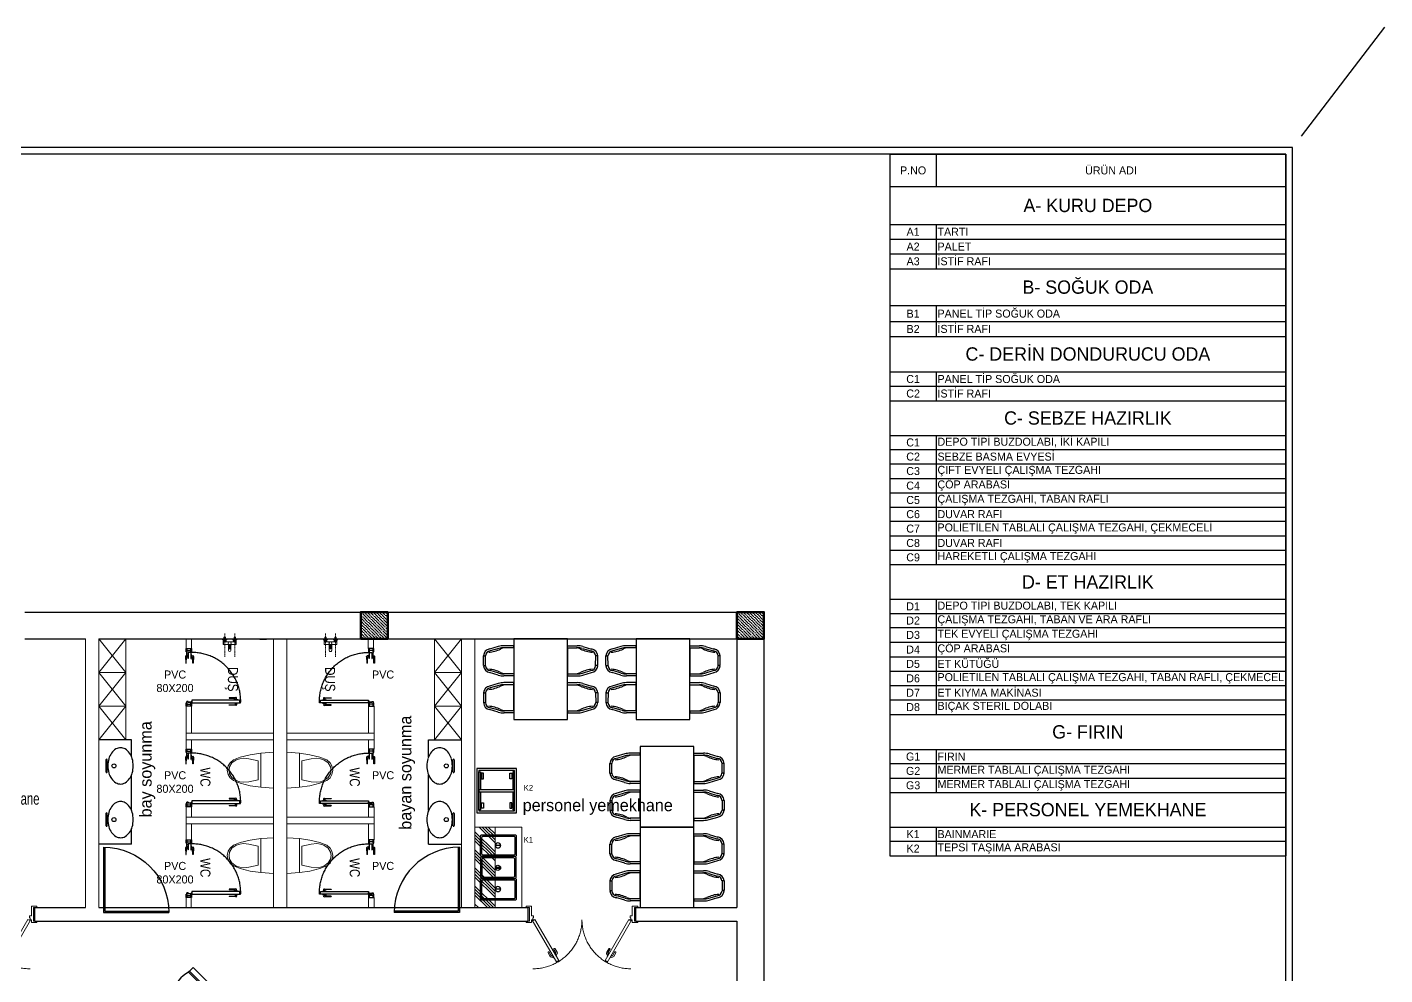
# Model space of a CAD drawing. Header units: millimetres. Extents: x -205382 to -191935, y -245869 to -242620.
# Drawn here: x -202989 to -200967, y -244031 to -242620 of the extents above; entities that cross this region are included whole.
import ezdxf
from ezdxf.enums import TextEntityAlignment as Align

# ---------------------------------------------------------------- set-up
doc = ezdxf.new("R2010")
doc.units = ezdxf.units.MM
doc.header["$LTSCALE"] = 40
for name, pattern in [('ACAD_ISO03W100', [30, 12, -18]), ('DASHDOT2', [0.5, 0.25, -0.125, 0, -0.125]), ('DASHED2', [9.525, 6.35, -3.175])]:
    doc.linetypes.add(name, pattern=pattern)
for name, color, linetype in [('001 Duvar', 7, 'Continuous'), ('SKTÜRK-002 Çizgi', 7, 'Continuous'), ('SKTÜRK-003 Kapı', 3, 'Continuous')]:
    doc.layers.add(name, color=color, linetype=linetype)
for name, color, linetype, lineweight in [('DIVAR 30', 7, 'Continuous', 30), ('DVERI', 36, 'Continuous', 9), ('KALONA', 7, 'Continuous', 50), ('KAPI', 32, 'Continuous', 0), ('m_tefrissabit', 101, 'Continuous', 20), ('PANO', 7, 'Continuous', 50), ('SANTEXNIKA', 135, 'Continuous', 5), ('Tezgah', 7, 'Continuous', 9), ('Yazı', 132, 'Continuous', 15)]:
    doc.layers.add(name, color=color, linetype=linetype, lineweight=lineweight)
doc.styles.add('SKTÜRK', font='GOTHIC.TTF', dxfattribs={"height": 11})
doc.styles.add('TAKSİM', font='GOTHIC.TTF', dxfattribs={"height": 20})
doc.styles.add('yazı', font='swissck.ttf')

# ---------------------------------------------------------------- blocks, each defined once
blk = doc.blocks.new('A$C022B2E79')
at = {"layer": 'SKTÜRK-003 Kapı', "linetype": 'ByBlock'}
for points in [[(1.8, 69.8, -0.39805), (1.9, 69.8), (5.2, 66.8), (3, 64.6), (0, 67.8, -0.39805), (0, 68)], [(2.9, 69.6, 0.617768), (3.4, 69.9), (3.5, 71), (0.3, 71), (0.4, 69.9, 0.617768), (0.9, 69.6, -0.364026)], [(0.6, 66.6), (0.4, 69.9, 0.617768), (0.9, 69.6, -0.364026), (2.9, 69.6, 0.617768), (3.4, 69.9), (3.3, 66.6, -0.39805), (3.2, 66.5), (0.7, 66.5, -0.39805)], [(68.5, 5.7, 0.491935), (69.9, 7.1), (7.7, 69.3, 0.499706), (6.3, 67.9)]]:
    blk.add_lwpolyline(points, format="xyb", close=True, dxfattribs=at)
blk.add_lwpolyline([(62.9, 0), (68.5, 5.7), (6.3, 67.9), (0.6, 62.2), (62.9, 0)], dxfattribs=at)
blk.add_circle((1.9, 67.9), 1, dxfattribs=at)
blk.add_circle((1.9, 67.9), 1, dxfattribs=at)
blk.add_arc((43.5, 53.5), 53.4, 299.6259, 19.0898, dxfattribs=at)
blk = doc.blocks.new('vitra_batarya_plan')
at = {"lineweight": 20}
for p, q in [((0.7, -1.2), (1, 0.8)), ((0.9, -1.2), (1.2, 0.8)), ((1.1, -1.2), (1.4, 0.8)), ((1.3, -1.2), (1.6, 0.8)), ((1.5, -1.2), (1.8, 0.8)), ((1.7, -1.2), (2, 0.8)), ((1.9, -1.2), (2.2, 0.8)), ((2.1, -1.2), (2.4, 0.8)), ((2.3, -1.2), (2.6, 0.8)), ((2.5, -1.2), (2.8, 0.8)), ((2.7, -1.2), (3, 0.8)), ((2.9, -1.2), (3.2, 0.8)), ((3.1, -1.2), (3.4, 0.8)), ((3.3, -1.2), (3.5, 0.1)), ((4.1, 3.3), (4.1, -3.7)), ((4.4, 2.1), (4.1, 3.3)), ((4.4, 2.1), (4.4, -2.4)), ((4.4, 2.1), (4.4, -2.4)), ((7.4, 1.6), (7, 1.6)), ((7.4, 1.9), (11.8, 1.9)), ((7.4, 1.9), (7.4, -17.3)), ((7.4, 1.6), (11.8, 1.6)), ((11.8, 1.9), (11.8, -5.1)), ((0.7, -16.2), (1, -14.2)), ((0.9, -16.2), (1.2, -14.2)), ((1.1, -16.2), (1.4, -14.2)), ((1.3, -16.2), (1.6, -14.2)), ((1.5, -16.2), (1.8, -14.2)), ((1.7, -16.2), (2, -14.2)), ((1.9, -16.2), (2.2, -14.2)), ((2.1, -16.2), (2.4, -14.2)), ((2.3, -16.2), (2.6, -14.2)), ((2.5, -16.2), (2.8, -14.2)), ((2.7, -16.2), (3, -14.2)), ((2.9, -16.2), (3.2, -14.2)), ((3.1, -16.2), (3.4, -14.2)), ((3.3, -16.2), (3.5, -14.9)), ((4.1, -3.7), (4.4, -2.4)), ((4.1, -18.7), (4.1, -11.7)), ((4.1, -11.7), (4.4, -12.9)), ((4.4, -17.4), (4.1, -18.7)), ((4.4, -17.4), (4.4, -12.9)), ((4.4, -17.4), (4.4, -12.9)), ((7.4, -17), (7, -17)), ((7.4, -17), (11.8, -17)), ((7.4, -17.3), (11.8, -17.3)), ((11.8, -10.2), (11.8, -17.3)), ((12.6, -5.9), (20.5, -5.9)), ((12.6, -9.4), (20.5, -9.4))]:
    blk.add_line(p, q, dxfattribs=at)
at = {"linetype": 'DASHDOT2', "ltscale": 0.06}
for p, q in [((-4.6, -0.2), (30.1, -0.2)), ((-4.6, -15.2), (30.1, -15.2))]:
    blk.add_line(p, q, dxfattribs=at)
at = {"lineweight": 20}
for points in [[(3.5, 0.8), (0.7, 0.8), (0.7, -1.2), (3.5, -1.2)], [(3.5, -3.7), (3.5, 3.3), (4.1, 3.3), (4.1, -3.7), (3.5, -3.7)], [(4.4, -2.4), (4.4, 2.1), (5.6, 2.1), (5.6, -2.4), (4.4, -2.4)], [(3.5, -16.2), (0.7, -16.2), (0.7, -14.2), (3.5, -14.2)], [(3.5, -18.7), (3.5, -11.7), (4.1, -11.7), (4.1, -18.7), (3.5, -18.7)], [(3.5, -11.7), (3.5, -18.7), (4.1, -18.7), (4.1, -11.7), (3.5, -11.7)], [(4.4, -12.9), (4.4, -17.4), (5.6, -17.4), (5.6, -12.9), (4.4, -12.9)]]:
    blk.add_lwpolyline(points, dxfattribs=at)
for points in [[(5.6, 1.9), (7, 1.9), (7, -2.3), (5.6, -2.3)], [(5.6, -17.3), (7, -17.3), (7, -13.1), (5.6, -13.1)], [(12.4, -8.2), (11.8, -8.2), (11.8, -7.2), (12.4, -7.2)]]:
    blk.add_lwpolyline(points, close=True, dxfattribs=at)
at = {"lineweight": 20, "elevation": 0}
blk.add_lwpolyline([(12.4, -7.1), (17.8, -7.1), (17.8, -8.3), (12.4, -8.3)], close=True, dxfattribs=at)
at = {"lineweight": 20}
blk.add_circle((9.6, -7.7), 2.2, dxfattribs=at)
for centre, radius, start, end in [((7, -2.6), 0.35, 0, 90), ((7, -12.7), 0.35, 269.2853, 359.2853), ((12.6, -5.1), 0.8, 180, 270), ((12.6, -10.2), 0.8, 90, 180), ((20.5, -7.7), 1.75, 270, 90)]:
    blk.add_arc(centre, radius, start, end, dxfattribs=at)
blk = doc.blocks.new("60'LIK 125'LİK KAPILI PANO(80'LİK)")
at = {"lineweight": 25}
for p, q in [((1312.3, 1005.8), (1317.3, 1005.8)), ((1312.3, 1004.8), (1312.3, 1005.8)), ((1317.3, 1004.8), (1312.3, 1004.8)), ((1312.3, 998.8), (1317.3, 998.8)), ((1312.3, 997.8), (1312.3, 998.8)), ((1317.3, 997.8), (1312.3, 997.8)), ((1315.3, 1004.8), (1318.2, 1004.8)), ((1319.3, 998.8), (1315.3, 998.8)), ((1317.3, 1005.8), (1317.3, 1004.8)), ((1317.3, 998.8), (1317.3, 997.8)), ((1318.2, 1004.8), (1318.2, 1000.8)), ((1318.2, 1000.8), (1319.3, 1000.8)), ((1318.4, 1004.8), (1318.4, 1000.8)), ((1319.3, 1000.8), (1319.3, 998.8)), ((1321.4, 1005.3), (1327.4, 1005.3)), ((1321.4, 1004.8), (1321.4, 1005.3)), ((1321.4, 1004.8), (1327.4, 1004.8)), ((1321.4, 1000.8), (1321.4, 1000.3)), ((1321.4, 1000.8), (1327.4, 1000.8)), ((1321.4, 1000.3), (1327.4, 1000.3)), ((1322.9, 1005.4), (1322.9, 1005.3)), ((1322.9, 1000.2), (1322.9, 1000.3)), ((1323.1, 1005.6), (1325.7, 1005.6)), ((1323.1, 1000), (1325.7, 1000)), ((1323.4, 1005.6), (1323.4, 1007.8)), ((1323.4, 1000), (1323.4, 997.8)), ((1324.4, 1008.8), (1334.2, 1008.4)), ((1324.4, 996.8), (1334.2, 997.2)), ((1325.4, 1005.6), (1325.4, 1007.2)), ((1325.4, 1000), (1325.4, 998.4)), ((1334.2, 1007.7), (1325.6, 1007.4)), ((1334.2, 997.9), (1325.6, 998.2)), ((1325.9, 1005.4), (1325.9, 1005.3)), ((1325.9, 1000.2), (1325.9, 1000.3)), ((1327.4, 1004.8), (1327.4, 1005.3)), ((1327.4, 1000.8), (1327.4, 1000.3)), ((1334.4, 1008.2), (1334.4, 1007.9)), ((1334.4, 997.4), (1334.4, 997.7)), ((1390.9, 1005.5), (1393.9, 1005.5)), ((1392.5, 1000.8), (1391.3, 1000.8)), ((1391.3, 1000.8), (1391.3, 998.8)), ((1391.3, 998.8), (1395.3, 998.8)), ((1392.3, 1000.8), (1392.3, 1004.8)), ((1392.4, 1004.4), (1392.4, 1006.9)), ((1395.3, 1004.8), (1392.5, 1004.8)), ((1392.5, 1004.8), (1392.5, 1000.8)), ((1393.3, 1005.8), (1398.3, 1005.8)), ((1393.3, 1004.8), (1393.3, 1005.8)), ((1398.3, 1004.8), (1393.3, 1004.8)), ((1393.3, 998.8), (1398.3, 998.8)), ((1393.3, 997.8), (1393.3, 998.8)), ((1398.3, 997.8), (1393.3, 997.8)), ((1398.3, 1005.8), (1398.3, 1004.8)), ((1398.3, 998.8), (1398.3, 997.8))]:
    blk.add_line(p, q, dxfattribs=at)
blk.add_circle((1392.4, 1005.5), 0.583, dxfattribs=at)
for centre, radius, start, end in [((1323.1, 1005.4), 0.2, 90, 180), ((1323.1, 1000.2), 0.2, 180, 270), ((1324.4, 1007.8), 1, 87.3974, 180), ((1324.4, 997.8), 1, 180, 272.6026), ((1325.6, 1007.2), 0.2, 92.4161, 180), ((1325.6, 998.4), 0.2, 180, 267.5839), ((1325.7, 1005.4), 0.2, 0, 90), ((1325.7, 1000.2), 0.2, 270, 0), ((1334.2, 1008.2), 0.2, 0, 87.3974), ((1334.2, 1007.9), 0.2, 272.6026, 0), ((1334.2, 997.7), 0.2, 0, 87.3974), ((1334.2, 997.4), 0.2, 272.6026, 0)]:
    blk.add_arc(centre, radius, start, end, dxfattribs=at)
at = {"layer": 'KAPI', "lineweight": 25}
for p, q in [((1385.3, 1071.6), (1385.8, 1061.8)), ((1388.5, 1072.6), (1386.3, 1072.6)), ((1388.5, 1072.9), (1388.5, 1070.3)), ((1388.7, 1073.1), (1388.8, 1073.1)), ((1388.8, 1074.6), (1388.8, 1068.6)), ((1389.3, 1074.6), (1388.8, 1074.6)), ((1393.3, 1074.6), (1393.8, 1074.6)), ((1393.8, 1074.6), (1393.8, 1068.6)), ((1393.9, 1073.1), (1393.8, 1073.1)), ((1394.1, 1072.9), (1394.1, 1070.3)), ((1394.1, 1072.6), (1396.3, 1072.6)), ((1397.3, 1071.6), (1396.9, 1061.8)), ((1386, 1061.6), (1386.2, 1061.6)), ((1386.4, 1061.8), (1386.8, 1070.5)), ((1388.5, 1070.6), (1387, 1070.6)), ((1388.7, 1070.1), (1388.8, 1070.1)), ((1389.3, 1068.6), (1388.8, 1068.6)), ((1393.3, 1068.6), (1393.8, 1068.6)), ((1393.9, 1070.1), (1393.8, 1070.1)), ((1394.1, 1070.6), (1395.7, 1070.6)), ((1396.3, 1061.8), (1395.9, 1070.5)), ((1396.7, 1061.6), (1396.5, 1061.6))]:
    blk.add_line(p, q, dxfattribs=at)
at = {"layer": 'KAPI', "linetype": 'DASHED2', "lineweight": 25, "ltscale": 80}
for p, q in [((1389.3, 1077.6), (1389.3, 1006.1)), ((1392.3, 1077.6), (1389.3, 1077.6)), ((1392.3, 1078.9), (1392.3, 1077.6)), ((1393.3, 1078.9), (1392.3, 1078.9)), ((1393.3, 1004.8), (1393.3, 1078.9)), ((1389.3, 1006.1), (1392.3, 1006.1)), ((1392.3, 1006.1), (1392.3, 1004.8)), ((1392.3, 1004.8), (1393.3, 1004.8))]:
    blk.add_line(p, q, dxfattribs=at)
blk.add_arc((1390.9, 1006.4), 72.6, 88.7535, 181.243, dxfattribs=at)
at = {"layer": 'KAPI', "lineweight": 25}
for centre, radius, start, end in [((1386.3, 1071.6), 1, 90, 182.6026), ((1388.7, 1072.9), 0.2, 90, 180), ((1393.9, 1072.9), 0.2, 0, 90), ((1396.3, 1071.6), 1, 357.3974, 90), ((1386, 1061.8), 0.2, 182.6026, 270), ((1386.2, 1061.8), 0.2, 270, 357.3974), ((1387, 1070.4), 0.2, 90, 177.5839), ((1388.7, 1070.3), 0.2, 180, 270), ((1393.9, 1070.3), 0.2, 270, 0), ((1395.7, 1070.4), 0.2, 2.4161, 90), ((1396.5, 1061.8), 0.2, 182.6026, 270), ((1396.7, 1061.8), 0.2, 270, 357.3974)]:
    blk.add_arc(centre, radius, start, end, dxfattribs=at)
at = {"layer": 'PANO', "lineweight": 25, "ltscale": 100}
for p, q in [((1315.3, 998.8), (1315.3, 1004.8)), ((1318.4, 1004.8), (1327.4, 1004.8)), ((1318.4, 1000.8), (1327.4, 1000.8)), ((1391.3, 1000.8), (1392.3, 1000.8)), ((1395.3, 998.8), (1395.3, 1004.8))]:
    blk.add_line(p, q, dxfattribs=at)
for points in [[(1312.3, 1004.8), (1327.4, 1004.8)], [(1325.4, 998.8), (1312.3, 998.8), (1312.3, 1004.8)], [(1392.3, 1004.8), (1398.3, 1004.8), (1398.3, 998.8), (1391.3, 998.8)]]:
    blk.add_lwpolyline(points, dxfattribs=at)
blk = doc.blocks.new('ertye')
at = {"color": 7}
for points in [[(5346.8, 6525.2), (5429.2, 6477.7), (5381.6, 6395.3)], [(5347.8, 6526.9), (5431.8, 6478.4), (5383.3, 6394.3)]]:
    blk.add_lwpolyline(points, dxfattribs=at)
blk.add_arc((5431.8, 6478.4), 97.1, 150, 240, dxfattribs=at)
blk = doc.blocks.new('A$C4383204F')
at = {"layer": 'SKTÜRK-002 Çizgi'}
for points in [[(51, 32.5), (2, 32.5, 0.414214), (0, 30.5), (0, 2, 0.414214), (2, 0), (51, 0, 0.414214), (53, 2), (53, 30.5, 0.414214)], [(49, 30.5), (4, 30.5, 0.414214), (2, 28.5), (2, 4, 0.414214), (4, 2), (49, 2, 0.414214), (51, 4), (51, 28.5, 0.414214)]]:
    blk.add_lwpolyline(points, format="xyb", close=True, dxfattribs=at)
blk.add_lwpolyline([(29.7, 16.2), (22.2, 16.2), (22.2, 15.4), (29.7, 15.4)], close=True, dxfattribs=at)
blk.add_circle((25.9, 15.8), 3.82, dxfattribs=at)
blk = doc.blocks.new('A$C7A461B3E')
at = {"layer": 'SKTÜRK-002 Çizgi'}
for points in [[(0, 0), (59, 0), (59, 66), (0, 66)], [(3, 3), (56, 3), (56, 63), (3, 63)], [(7, 59), (7, 51), (10.1, 51), (10.1, 59)], [(52, 59), (52, 51), (48.9, 51), (48.9, 59)], [(3, 31.5), (56, 31.5), (56, 34.5), (3, 34.5)], [(7, 7), (7, 15), (10.1, 15), (10.1, 7)], [(52, 7), (52, 15), (48.9, 15), (48.9, 7)]]:
    blk.add_lwpolyline(points, close=True, dxfattribs=at)
for points in [[(5.6, 31.5), (5.6, 4.4), (3, 4.4), (3, 61.4), (5.6, 61.4), (5.6, 34.5)], [(53.4, 31.5), (53.4, 4.4), (56, 4.4), (56, 61.4), (53.4, 61.4), (53.4, 34.5)]]:
    blk.add_lwpolyline(points, dxfattribs=at)
blk = doc.blocks.new('A$C1E180966')
for p, q in [((22.1, 108.8), (9.1, 105.1)), ((22.9, 106), (10.2, 102.3)), ((45, 110), (30.5, 110)), ((45, 107), (30.5, 107)), ((125, 120), (45, 120)), ((45, 120), (45, 0)), ((45, 107), (45, 110)), ((45, 107), (45, 68)), ((125, 0), (125, 120)), ((125, 107), (125, 110)), ((125, 110), (139.5, 110)), ((125, 107), (125, 68)), ((125, 107), (139.5, 107)), ((147.2, 106), (159.9, 102.3)), ((148, 108.8), (161, 105.1)), ((0.1, 80.3), (0, 94.7)), ((0, 94.7), (3, 94.7)), ((3.1, 80.3), (3, 94.7)), ((167, 80.3), (167.1, 94.7)), ((170.1, 94.7), (167.1, 94.7)), ((170, 80.3), (170.1, 94.7)), ((0.1, 80.3), (3.1, 80.3)), ((22.1, 66.3), (9.1, 70.1)), ((22.9, 69.2), (10.2, 72.9)), ((45, 68), (30.5, 68)), ((45, 65), (30.5, 65)), ((45, 68), (45, 65)), ((125, 68), (125, 65)), ((125, 68), (139.5, 68)), ((125, 65), (139.5, 65)), ((147.2, 69.2), (159.8, 72.9)), ((148, 66.3), (161, 70.1)), ((170, 80.3), (167, 80.3)), ((22.1, 53.7), (9.1, 49.9)), ((22.9, 50.8), (10.2, 47.1)), ((45, 55), (30.5, 55)), ((45, 52), (30.5, 52)), ((45, 52), (45, 55)), ((45, 13), (45, 52)), ((125, 52), (125, 55)), ((125, 55), (139.5, 55)), ((125, 13), (125, 52)), ((125, 52), (139.5, 52)), ((147.2, 50.8), (159.8, 47.1)), ((148, 53.7), (161, 49.9)), ((0.1, 39.7), (0, 25.3)), ((0, 25.3), (3, 25.3)), ((0.1, 39.7), (3.1, 39.7)), ((3.1, 39.7), (3, 25.3)), ((167, 39.7), (167.1, 25.3)), ((170, 39.7), (167, 39.7)), ((170.1, 25.3), (167.1, 25.3)), ((170, 39.7), (170.1, 25.3)), ((22.1, 11.2), (9.1, 14.9)), ((22.9, 14), (10.2, 17.7)), ((45, 13), (30.5, 13)), ((45, 10), (30.5, 10)), ((45, 13), (45, 10)), ((45, 0), (125, 0)), ((45, 0), (125, 0)), ((125, 13), (125, 10)), ((125, 13), (139.5, 13)), ((125, 10), (139.5, 10)), ((147.2, 14), (159.9, 17.7)), ((148, 11.2), (161, 14.9))]:
    blk.add_line(p, q)
for centre, radius, start, end in [((10.8, 94.5), 10.8, 97.5274, 178.6892), ((10.8, 94.5), 7.83, 94.6134, 178.2079), ((5, 145.1), 45, 273.5438, 297.1447), ((30.5, 80), 30, 89.8484, 106.2523), ((30.5, 80), 27, 89.8484, 106.2523), ((51.7, 38.4), 71.6, 106.4906, 111.4046), ((118.4, 38.4), 71.6, 68.5954, 73.5094), ((139.6, 80), 30, 73.7477, 90.1516), ((139.6, 80), 27, 73.7477, 90.1516), ((165.1, 145.1), 45, 242.8553, 266.4562), ((159.2, 94.5), 7.83, 1.7921, 85.3866), ((159.3, 94.5), 10.8, 1.3108, 82.4726), ((10.6, 80.5), 10.5, 181.1993, 263.3661), ((10.7, 80.5), 7.6, 181.7822, 266.7232), ((4.8, 30.1), 45, 62.5522, 86.153), ((30.6, 95), 30, 253.4446, 269.8484), ((30.6, 95), 27, 253.4446, 269.8484), ((52, 136.6), 71.6, 248.2923, 253.2063), ((118, 136.6), 71.6, 286.7937, 291.7077), ((139.5, 95), 27, 270.1516, 286.5554), ((139.5, 95), 30, 270.1516, 286.5554), ((165.3, 30.1), 45, 93.847, 117.4478), ((159.4, 80.5), 7.6, 273.2768, 358.2178), ((159.5, 80.5), 10.5, 276.6339, 358.8007), ((10.6, 39.5), 10.5, 96.6339, 178.8007), ((10.7, 39.5), 7.6, 93.2768, 178.2178), ((4.8, 89.9), 45, 273.847, 297.4478), ((30.6, 25), 30, 90.1516, 106.5554), ((30.6, 25), 27, 90.1516, 106.5554), ((52, -16.6), 71.6, 106.7937, 111.7077), ((118, -16.6), 71.6, 68.2923, 73.2063), ((139.5, 25), 30, 73.4446, 89.8484), ((139.5, 25), 27, 73.4446, 89.8484), ((165.3, 89.9), 45, 242.5522, 266.153), ((159.4, 39.5), 7.6, 1.7822, 86.7232), ((159.5, 39.5), 10.5, 1.1993, 83.3661), ((10.8, 25.5), 10.8, 181.3108, 262.4726), ((10.8, 25.5), 7.83, 181.7921, 265.3866), ((159.2, 25.5), 7.83, 274.6134, 358.2079), ((159.3, 25.5), 10.8, 277.5274, 358.6892), ((5, -25.1), 45, 62.8553, 86.4562), ((30.5, 40), 30, 253.7477, 270.1516), ((30.5, 40), 27, 253.7477, 270.1516), ((51.7, 81.6), 71.6, 248.5954, 253.5094), ((118.4, 81.6), 71.6, 286.4906, 291.4046), ((139.6, 40), 27, 269.8484, 286.2523), ((139.6, 40), 30, 269.8484, 286.2523), ((165.1, -25.1), 45, 93.5438, 117.1447)]:
    blk.add_arc(centre, radius, start, end)
blk = doc.blocks.new('BOYUK UNITAZ')
at = {"layer": 'SANTEXNIKA'}
for p, q in [((267, 0), (-267, 0)), ((-267, 0), (-253, -187)), ((267, 0), (253, -187)), ((-253, -187), (253, -187)), ((-253, -187), (-230, -344)), ((253, -187), (230, -344)), ((-230, -344), (-194, -492)), ((-179, -446), (-172, -363)), ((-172, -363), (-141, -225)), ((0, -225), (-141, -225)), ((0, -225), (142, -225)), ((172, -363), (142, -225)), ((180, -446), (172, -363)), ((230, -344), (194, -492)), ((-194, -492), (-154, -596)), ((-172, -500), (-179, -446)), ((-154, -552), (-172, -500)), ((-110, -618), (-154, -552)), ((-154, -596), (-112, -645)), ((110, -618), (155, -552)), ((154, -596), (112, -645)), ((194, -492), (154, -596)), ((155, -552), (172, -500)), ((172, -500), (180, -446)), ((-112, -645), (-65, -672)), ((-52, -652), (-110, -618)), ((-65, -672), (0, -686)), ((0, -660), (-52, -652)), ((0, -660), (53, -652)), ((65, -672), (0, -686)), ((53, -652), (110, -618)), ((112, -645), (65, -672))]:
    blk.add_line(p, q, dxfattribs=at)
blk = doc.blocks.new('*T67')
at = {"color": 0, "linetype": 'ByBlock', "lineweight": -2, "transparency": 16777216}
for p, q in [((0, 0), (589.3, 0)), ((0, 0), (0, -1044.6)), ((68.8, 0), (68.8, -48.1)), ((589.3, 0), (589.3, -1044.6)), ((0, -48.1), (589.3, -48.1)), ((0, -104.4), (589.3, -104.4)), ((68.8, -104.4), (68.8, -170.4)), ((0, -126.4), (589.3, -126.4)), ((0, -148.4), (589.3, -148.4)), ((0, -170.4), (589.3, -170.4)), ((0, -225.4), (589.3, -225.4)), ((68.8, -225.4), (68.8, -271.1)), ((0, -249.1), (589.3, -249.1)), ((0, -271.1), (589.3, -271.1)), ((0, -323.9), (589.3, -323.9)), ((68.8, -323.9), (68.8, -367)), ((0, -345.5), (589.3, -345.5)), ((0, -367), (589.3, -367)), ((0, -418.6), (589.3, -418.6)), ((68.8, -418.6), (68.8, -611)), ((0, -439.7), (589.3, -439.7)), ((0, -460.8), (589.3, -460.8)), ((0, -482.5), (589.3, -482.5)), ((0, -504.3), (589.3, -504.3)), ((0, -525.4), (589.3, -525.4)), ((0, -546.5), (589.3, -546.5)), ((0, -568.2), (589.3, -568.2)), ((0, -589.3), (589.3, -589.3)), ((0, -611), (589.3, -611)), ((0, -662.6), (589.3, -662.6)), ((68.8, -662.6), (68.8, -833.9)), ((0, -683.7), (589.3, -683.7)), ((0, -704.8), (589.3, -704.8)), ((0, -726.5), (589.3, -726.5)), ((0, -748.3), (589.3, -748.3)), ((0, -769.4), (589.3, -769.4)), ((0, -791.1), (589.3, -791.1)), ((0, -812.2), (589.3, -812.2)), ((0, -833.9), (589.3, -833.9)), ((0, -886.2), (589.3, -886.2)), ((68.8, -886.2), (68.8, -950.1)), ((0, -907.3), (589.3, -907.3)), ((0, -929), (589.3, -929)), ((0, -950.1), (589.3, -950.1)), ((0, -1001.7), (589.3, -1001.7)), ((68.8, -1001.7), (68.8, -1044.6)), ((0, -1022.8), (589.3, -1022.8)), ((0, -1044.6), (589.3, -1044.6))]:
    blk.add_line(p, q, dxfattribs=at)
at = {"color": 0, "transparency": 16777216, "style": 'SKTÜRK'}
for s, insert, char_height, width, attachment_point in [('P.NO', (34.4, -24.1), 11.91, 38.977, 5), ('ÜRÜN ADI', (329, -24.1), 11.91, 490.739, 5), ('A- KURU DEPO', (294.6, -76.3), 19.857, 559.502, 5), ('A1', (34.4, -115.4), 11.91, 64.792, 5), ('TARTI', (70.7, -115.4), 11.91, 516.554, 4), ('A2', (34.4, -137.4), 11.91, 64.792, 5), ('PALET ', (70.7, -137.4), 11.91, 516.554, 4), ('A3', (34.4, -159.4), 11.91, 64.792, 5), ('İSTİF RAFI', (70.7, -159.4), 11.91, 516.554, 4), ('B- SOĞUK ODA', (294.6, -197.9), 19.857, 585.317, 5), ('B1', (34.4, -237.3), 11.91, 64.792, 5), ('PANEL TİP SOĞUK ODA', (70.7, -237.3), 11.914, 516.554, 4), ('B2', (34.4, -260.1), 11.91, 64.792, 5), ('İSTİF RAFI', (70.7, -260.1), 11.91, 516.554, 4), ('C- DERİN DONDURUCU ODA', (294.6, -297.5), 19.857, 585.317, 5), ('C1', (34.4, -334.7), 11.91, 64.792, 5), ('PANEL TİP SOĞUK ODA', (70.7, -334.7), 11.914, 516.554, 4), ('C2', (34.4, -356.3), 11.91, 64.792, 5), ('İSTİF RAFI', (70.7, -356.3), 11.91, 516.554, 4), ('C- SEBZE HAZIRLIK', (294.6, -392.8), 19.857, 585.317, 5), ('C1', (34.4, -429.1), 11.91, 64.792, 5), ('DEPO TİPİ BUZDOLABI, İKİ KAPILI', (70.7, -429.1), 11.914, 516.554, 4), ('C2', (34.4, -450.2), 11.91, 64.792, 5), ('SEBZE BASMA EVYESİ', (70.7, -450.2), 11.914, 516.554, 4), ('ÇİFT EVYELİ ÇALIŞMA TEZGAHI', (70.7, -471.7), 11.914, 516.554, 4), ('C3', (34.4, -471.7), 11.91, 64.792, 5), ('ÇÖP ARABASI', (70.7, -493.4), 11.914, 516.554, 4), ('C4', (34.4, -493.4), 11.91, 64.792, 5), ('C5', (34.4, -514.8), 11.91, 64.792, 5), ('ÇALIŞMA TEZGAHI, TABAN RAFLI', (70.7, -514.8), 11.914, 516.554, 4), ('C6', (34.4, -535.9), 11.91, 64.792, 5), ('DUVAR RAFI', (70.7, -535.9), 11.91, 516.554, 4), ('C7', (34.4, -557.4), 11.91, 64.792, 5), ('POLİETİLEN TABLALI ÇALIŞMA TEZGAHI, ÇEKMECELİ', (70.7, -557.4), 11.914, 516.554, 4), ('C8', (34.4, -578.8), 11.91, 64.792, 5), ('DUVAR RAFI', (70.7, -578.8), 11.91, 516.554, 4), ('C9', (34.4, -600.2), 11.91, 64.792, 5), ('HAREKETLİ ÇALIŞMA TEZGAHI', (70.7, -600.2), 11.914, 516.554, 4), ('D- ET HAZIRLIK', (294.6, -636.8), 19.857, 585.317, 5), ('DEPO TİPİ BUZDOLABI, TEK KAPILI', (70.7, -673.1), 11.914, 516.554, 4), ('D1', (34.4, -673.1), 11.91, 64.792, 5), ('ÇALIŞMA TEZGAHI, TABAN VE ARA RAFLI', (70.7, -694.2), 11.914, 516.554, 4), ('D2', (34.4, -694.2), 11.91, 64.792, 5), ('TEK EVYELİ ÇALIŞMA TEZGAHI', (70.7, -715.7), 11.914, 516.554, 4), ('D3', (34.4, -715.7), 11.91, 64.792, 5), ('ÇÖP ARABASI', (70.7, -737.4), 11.914, 516.554, 4), ('D4', (34.4, -737.4), 11.91, 64.792, 5), ('D5', (34.4, -758.8), 11.91, 64.792, 5), ('ET KÜTÜĞÜ', (70.7, -758.8), 11.91, 516.554, 4), ('D6', (34.4, -780.3), 11.91, 64.792, 5), ('POLİETİLEN TABLALI ÇALIŞMA TEZGAHI, TABAN RAFLI, ÇEKMECELİ', (70.7, -780.3), 11.914, 516.554, 4), ('D7', (34.4, -801.7), 11.91, 64.792, 5), ('ET KIYMA MAKİNASI', (70.7, -801.7), 11.914, 516.554, 4), ('D8', (34.4, -823.1), 11.91, 64.792, 5), ('BIÇAK STERİL DOLABI', (70.7, -823.1), 11.914, 516.554, 4), ('G- FIRIN', (294.6, -860.1), 19.86, 585.317, 5), ('G1', (34.4, -896.8), 11.91, 64.792, 5), ('FIRIN', (70.7, -896.8), 11.91, 516.554, 4), ('G2', (34.4, -918.2), 11.91, 64.792, 5), ('MERMER TABLALI ÇALIŞMA TEZGAHI', (70.7, -918.2), 11.914, 516.554, 4), ('G3', (34.4, -939.6), 11.91, 64.792, 5), ('MERMER TABLALI ÇALIŞMA TEZGAHI', (70.7, -939.6), 11.914, 516.554, 4), ('K- PERSONEL YEMEKHANE', (294.6, -975.9), 19.857, 585.317, 5), ('K1', (34.4, -1012.2), 11.91, 64.792, 5), ('BAINMARIE', (70.7, -1012.2), 11.91, 516.554, 4), ('K2', (34.4, -1033.7), 11.91, 64.792, 5), ('TEPSİ TAŞIMA ARABASI', (70.7, -1033.7), 11.914, 516.554, 4)]:
    blk.add_mtext(s, dxfattribs=dict(at, insert=insert, char_height=char_height, width=width, attachment_point=attachment_point))

msp = doc.modelspace()

# ---------------------------------------------------------------- hatches: boundary and pattern name
at = {"layer": 'KALONA', "lineweight": 5, "ltscale": 100}
h = msp.add_hatch(dxfattribs=at)
h.set_pattern_fill('ANSI36', color=129, angle=90, style=0)
h.set_pattern_definition([(135, (-202491.8212, -243531.0427), (-6.17393, 1.6838), [7.9375, -1.5875, 0, -1.5875])])
h.paths.add_polyline_path([(-202491.8, -243531), (-202491.8, -243491), (-202451.8, -243491), (-202451.8, -243531)])
h = msp.add_hatch(dxfattribs=at)
h.set_pattern_fill('ANSI36', color=129, angle=90, style=0)
h.set_pattern_definition([(135, (-201931.8212, -243531.0427), (-6.17393, 1.6838), [7.9375, -1.5875, 0, -1.5875])])
h.paths.add_polyline_path([(-201931.8, -243531), (-201931.8, -243491), (-201891.8, -243491), (-201891.8, -243531)])
at = {"layer": 'SKTÜRK-002 Çizgi', "lineweight": 15}
h = msp.add_hatch(dxfattribs=at)
h.set_pattern_fill('ANSI34', color=254, angle=-90, style=0)
h.set_pattern_definition([(315, (-202943.36, -236757.857), (13.470384, 13.470384), []), (315, (-202943.36, -236762.347), (13.470384, 13.470384), []), (315, (-202943.36, -236766.837), (13.470384, 13.470384), []), (315, (-202943.36, -236771.327), (13.470384, 13.470384), [])])
h.paths.add_polyline_path([(-202322, -243811), (-202322, -243931), (-202292, -243931), (-202292, -243811)])

# ---------------------------------------------------------------- linework, layer by layer
msp.add_line((-201091.2, -242782.2), (-200967.3, -242620))
for points in [[(-205219.7, -245739.3), (-201104.7, -245739.3), (-201104.7, -242799.3), (-205219.7, -242799.3)], [(-205209.7, -245729.3), (-201114.7, -245729.3), (-201114.7, -242809.3), (-205209.7, -242809.3)]]:
    msp.add_lwpolyline(points, close=True)
at = {"layer": 'DIVAR 30', "ltscale": 5}
for p, q in [((-202991.8, -243491), (-202491.8, -243491)), ((-202451.8, -243491), (-202441.8, -243491)), ((-202451.8, -243491), (-201931.8, -243491)), ((-202991.8, -243531), (-202901.8, -243531)), ((-202881.8, -243531), (-202491.8, -243531)), ((-202642, -243531.1), (-202632, -243531.1)), ((-202602, -243531.1), (-202612, -243531.1)), ((-202451.8, -243531), (-201931.8, -243531)), ((-201931.8, -243531), (-201931.8, -243931)), ((-201891.8, -243531), (-201891.8, -244091)), ((-202833, -243681), (-202881.8, -243681)), ((-202833, -243706.5), (-202833, -243681)), ((-202391, -243706.5), (-202391, -243681)), ((-202391, -243681), (-202342.2, -243681)), ((-202871.3, -243710.9), (-202871.3, -243728.9)), ((-202869.3, -243728.9), (-202869.3, -243710.9)), ((-202354.7, -243728.9), (-202354.7, -243710.9)), ((-202352.7, -243710.9), (-202352.7, -243728.9)), ((-202833, -243786.5), (-202833, -243733.2)), ((-202391, -243786.5), (-202391, -243733.2)), ((-202871.3, -243790.9), (-202871.3, -243808.9)), ((-202869.3, -243808.9), (-202869.3, -243790.9)), ((-202354.7, -243808.9), (-202354.7, -243790.9)), ((-202352.7, -243790.9), (-202352.7, -243808.9)), ((-202833, -243836.7), (-202833, -243813.2)), ((-202391, -243836.7), (-202391, -243813.2)), ((-202833, -243836.7), (-202881.8, -243836.7)), ((-202391, -243836.7), (-202342.2, -243836.7)), ((-202977.3, -243951), (-202977.3, -243931)), ((-202977.3, -243931), (-202901.8, -243931)), ((-202881.8, -243931), (-202243.1, -243931)), ((-202242.6, -243951), (-202242.6, -243931)), ((-202082.6, -243951), (-202082.6, -243931)), ((-202082.6, -243931), (-201931.8, -243931)), ((-202977.3, -243951), (-202243.1, -243951)), ((-202082.6, -243951), (-201931.8, -243951)), ((-201931.8, -243951), (-201931.8, -244091))]:
    msp.add_line(p, q, dxfattribs=at)
for centre in [(-202859.4, -243719.9), (-202364.6, -243719.9), (-202859.4, -243799.9), (-202364.6, -243799.9)]:
    msp.add_circle(centre, 3.02, dxfattribs=at)
for centre, radius, start, end in [((-202839.7, -243717.1), 28.4, 144.8665, 163.7502), ((-202845.7, -243712.9), 21.1, 120.4826, 144.8665), ((-202849.5, -243706.5), 13.6, 90.0007, 120.4826), ((-202849.5, -243706.5), 13.6, 59.5189, 90.0007), ((-202853.3, -243712.9), 21.1, 35.1349, 59.5189), ((-202859.3, -243717.1), 28.4, 16.2513, 35.1349), ((-202364.7, -243717.1), 28.4, 144.8651, 163.7487), ((-202370.7, -243712.9), 21.1, 120.4811, 144.8651), ((-202374.5, -243706.5), 13.6, 89.9993, 120.4811), ((-202374.5, -243706.5), 13.6, 59.5174, 89.9993), ((-202378.2, -243712.9), 21.1, 35.1335, 59.5174), ((-202384.2, -243717.1), 28.4, 16.2498, 35.1335), ((-202870.3, -243710.9), 1, 0.0007, 180.0007), ((-202830.3, -243719.9), 38.2, 163.7502, 180.0007), ((-202830.3, -243719.9), 38.2, 180.0007, 196.2513), ((-202868.8, -243719.9), 38.2, 0.0007, 16.2513), ((-202868.8, -243719.9), 38.2, 343.7502, 0.0007), ((-202355.2, -243719.9), 38.2, 163.7487, 179.9993), ((-202355.2, -243719.9), 38.2, 179.9993, 196.2498), ((-202393.7, -243719.9), 38.2, 359.9993, 16.2498), ((-202393.7, -243719.9), 38.2, 343.7487, 359.9993), ((-202353.7, -243710.9), 1, 359.9993, 179.9993), ((-202870.3, -243728.9), 1, 180.0007, 0.0007), ((-202839.7, -243722.6), 28.4, 196.2513, 215.1349), ((-202845.7, -243726.8), 21.1, 215.1349, 239.5189), ((-202853.3, -243726.8), 21.1, 300.4826, 324.8665), ((-202859.3, -243722.6), 28.4, 324.8665, 343.7502), ((-202364.7, -243722.6), 28.4, 196.2498, 215.1335), ((-202370.7, -243726.8), 21.1, 215.1335, 239.5174), ((-202378.2, -243726.8), 21.1, 300.4811, 324.8651), ((-202384.2, -243722.6), 28.4, 324.8651, 343.7487), ((-202353.7, -243728.9), 1, 179.9993, 359.9993), ((-202849.5, -243733.3), 13.6, 239.5189, 270.0007), ((-202849.5, -243733.3), 13.6, 270.0007, 300.4826), ((-202374.5, -243733.3), 13.6, 239.5174, 269.9993), ((-202374.5, -243733.3), 13.6, 269.9993, 300.4811), ((-202839.7, -243797.1), 28.4, 144.8665, 163.7502), ((-202845.7, -243792.9), 21.1, 120.4826, 144.8665), ((-202849.5, -243786.5), 13.6, 90.0007, 120.4826), ((-202849.5, -243786.5), 13.6, 59.5189, 90.0007), ((-202853.3, -243792.9), 21.1, 35.1349, 59.5189), ((-202859.3, -243797.1), 28.4, 16.2513, 35.1349), ((-202364.7, -243797.1), 28.4, 144.8651, 163.7487), ((-202370.7, -243792.9), 21.1, 120.4811, 144.8651), ((-202374.5, -243786.5), 13.6, 89.9993, 120.4811), ((-202374.5, -243786.5), 13.6, 59.5174, 89.9993), ((-202378.2, -243792.9), 21.1, 35.1335, 59.5174), ((-202384.2, -243797.1), 28.4, 16.2498, 35.1335), ((-202870.3, -243790.9), 1, 0.0007, 180.0007), ((-202830.3, -243799.9), 38.2, 163.7502, 180.0007), ((-202830.3, -243799.9), 38.2, 180.0007, 196.2513), ((-202868.8, -243799.9), 38.2, 0.0007, 16.2513), ((-202868.8, -243799.9), 38.2, 343.7502, 0.0007), ((-202355.2, -243799.9), 38.2, 163.7487, 179.9993), ((-202355.2, -243799.9), 38.2, 179.9993, 196.2498), ((-202393.7, -243799.9), 38.2, 359.9993, 16.2498), ((-202393.7, -243799.9), 38.2, 343.7487, 359.9993), ((-202353.7, -243790.9), 1, 359.9993, 179.9993), ((-202870.3, -243808.9), 1, 180.0007, 0.0007), ((-202839.7, -243802.6), 28.4, 196.2513, 215.1349), ((-202845.7, -243806.8), 21.1, 215.1349, 239.5189), ((-202849.5, -243813.3), 13.6, 239.5189, 270.0007), ((-202849.5, -243813.3), 13.6, 270.0007, 300.4826), ((-202853.3, -243806.8), 21.1, 300.4826, 324.8665), ((-202859.3, -243802.6), 28.4, 324.8665, 343.7502), ((-202364.7, -243802.6), 28.4, 196.2498, 215.1335), ((-202370.7, -243806.8), 21.1, 215.1335, 239.5174), ((-202374.5, -243813.3), 13.6, 239.5174, 269.9993), ((-202374.5, -243813.3), 13.6, 269.9993, 300.4811), ((-202378.2, -243806.8), 21.1, 300.4811, 324.8651), ((-202384.2, -243802.6), 28.4, 324.8651, 343.7487), ((-202353.7, -243808.9), 1, 179.9993, 359.9993)]:
    msp.add_arc(centre, radius, start, end, dxfattribs=at)
at = {"layer": 'DVERI', "color": 250}
for p, q in [((-202210, -244003.5), (-202213, -243998.3)), ((-202208.2, -244002.5), (-202211.2, -243997.3)), ((-202207, -244000.6), (-202207.3, -244000.8)), ((-202207.3, -244000.8), (-202204.3, -244006)), ((-202206.9, -244002.9), (-202206.3, -244002.6)), ((-202205.9, -244004.6), (-202205.3, -244004.3)), ((-202201.3, -243998.5), (-202204.3, -243993.3)), ((-202204.3, -244006), (-202204, -244005.8)), ((-202203.5, -243998.6), (-202203.2, -243998.4)), ((-202203.2, -243998.4), (-202200.2, -244003.6)), ((-202199.6, -243997.5), (-202202.6, -243992.3)), ((-202201.7, -243999.9), (-202202.2, -244000.2)), ((-202200.7, -244001.6), (-202201.2, -244001.9)), ((-202200.2, -244003.6), (-202200.5, -244003.8)), ((-202125.7, -243997.5), (-202122.7, -243992.3)), ((-202122.1, -243998.4), (-202125.1, -244003.6)), ((-202125.1, -244003.6), (-202124.7, -244003.8)), ((-202124.6, -244001.6), (-202124.1, -244001.9)), ((-202124, -243998.5), (-202121, -243993.3)), ((-202123.6, -243999.9), (-202123.1, -244000.2)), ((-202121.7, -243998.6), (-202122.1, -243998.4)), ((-202120.9, -244006), (-202121.3, -244005.8)), ((-202117.9, -244000.8), (-202120.9, -244006)), ((-202119.4, -244004.6), (-202119.9, -244004.3)), ((-202118.4, -244002.9), (-202118.9, -244002.6)), ((-202118.3, -244000.6), (-202117.9, -244000.8)), ((-202117, -244002.5), (-202114, -243997.3)), ((-202115.3, -244003.5), (-202112.3, -243998.3))]:
    msp.add_line(p, q, dxfattribs=at)
at = {"layer": 'DVERI'}
for points in [[(-202982.3, -243949), (-202982.3, -243953), (-202974.3, -243953), (-202974.3, -243951), (-202979.3, -243951), (-202979.3, -243931), (-202974.3, -243931), (-202974.3, -243929), (-202982.3, -243929), (-202982.3, -243943), (-202985.3, -243943), (-202985.3, -243946), (-202984.3, -243946), (-202984.3, -243949), (-202982.3, -243949)], [(-202237.6, -243949), (-202237.6, -243953), (-202245.6, -243953), (-202245.6, -243951), (-202240.6, -243951), (-202240.6, -243931), (-202245.6, -243931), (-202245.6, -243929), (-202237.6, -243929), (-202237.6, -243943), (-202234.6, -243943), (-202234.6, -243946), (-202235.6, -243946), (-202235.6, -243949), (-202237.6, -243949)], [(-202087.6, -243949), (-202087.6, -243953), (-202079.6, -243953), (-202079.6, -243951), (-202084.6, -243951), (-202084.6, -243931), (-202079.6, -243931), (-202079.6, -243929), (-202087.6, -243929), (-202087.6, -243943), (-202090.6, -243943), (-202090.6, -243946), (-202089.6, -243946), (-202089.6, -243949), (-202087.6, -243949)], [(-203022.9, -244009.9), (-203020.3, -244011.4), (-203020.8, -244012.3), (-203019.9, -244012.8), (-202983.4, -243949.5), (-202984.3, -243949), (-202984.8, -243949.9), (-202987.4, -243948.4), (-203022.9, -244009.9)], [(-202197, -244009.9), (-202199.6, -244011.4), (-202199.1, -244012.3), (-202200, -244012.8), (-202236.5, -243949.5), (-202235.6, -243949), (-202235.1, -243949.9), (-202232.5, -243948.4), (-202197, -244009.9)], [(-202128.2, -244009.9), (-202125.6, -244011.4), (-202126.1, -244012.3), (-202125.3, -244012.8), (-202088.8, -243949.5), (-202089.6, -243949), (-202090.1, -243949.9), (-202092.7, -243948.4), (-202128.2, -244009.9)]]:
    msp.add_lwpolyline(points, dxfattribs=at)
at = {"layer": 'DVERI', "color": 250}
for centre in [(-202984.3, -243949), (-202235.6, -243949), (-202089.6, -243949)]:
    msp.add_circle(centre, 0.5, dxfattribs=at)
at = {"layer": 'DVERI', "color": 250, "linetype": 'ACAD_ISO03W100'}
for centre, start, end in [((-202984.3, -243949), 180, 270), ((-202235.6, -243949), 270, 0), ((-202089.6, -243949), 180, 270)]:
    msp.add_arc(centre, 73, start, end, dxfattribs=at)
at = {"layer": 'DVERI', "color": 250}
for centre, radius, start, end in [((-202212.1, -243997.8), 1, 30, 210), ((-202207.4, -244002), 3, 210, 300), ((-202207.4, -244002), 1, 210, 300), ((-202203.4, -243992.8), 1, 30, 210), ((-202202.2, -243999), 1, 300, 30), ((-202202.2, -243999), 3, 300, 30), ((-202123.1, -243999), 3, 150, 240), ((-202123.1, -243999), 1, 150, 240), ((-202121.8, -243992.8), 1, 330, 150), ((-202117.9, -244002), 3, 240, 330), ((-202117.9, -244002), 1, 240, 330), ((-202113.2, -243997.8), 1, 330, 150)]:
    msp.add_arc(centre, radius, start, end, dxfattribs=at)
at = {"layer": 'KALONA', "ltscale": 5}
for points in [[(-202491.8, -243531), (-202491.8, -243491), (-202451.8, -243491), (-202451.8, -243531)], [(-201931.8, -243531), (-201931.8, -243491), (-201891.8, -243491), (-201891.8, -243531)]]:
    msp.add_lwpolyline(points, close=True, dxfattribs=at)
at = {"layer": 'SKTÜRK-002 Çizgi', "lineweight": 15}
for p, q in [((-202901.8, -243931), (-202901.8, -243531)), ((-202881.8, -243931), (-202881.8, -243531)), ((-202881.8, -243581), (-202841.8, -243531)), ((-202841.8, -243581), (-202881.8, -243531)), ((-202622, -243531.1), (-202622, -243931.1)), ((-202622, -243531.1), (-202622, -243931.1)), ((-202602, -243531.1), (-202602, -243931.1)), ((-202382, -243581), (-202342, -243531)), ((-202342, -243581), (-202382, -243531)), ((-202342, -243531), (-202342, -243931)), ((-202322, -243531), (-202322, -243931)), ((-202881.8, -243631), (-202841.8, -243581)), ((-202841.8, -243631), (-202881.8, -243581)), ((-202382, -243631), (-202342, -243581)), ((-202342, -243631), (-202382, -243581)), ((-202881.8, -243681), (-202841.8, -243631)), ((-202841.8, -243681), (-202881.8, -243631)), ((-202382, -243681), (-202342, -243631)), ((-202342, -243681), (-202382, -243631))]:
    msp.add_line(p, q, dxfattribs=at)
for points in [[(-202881.8, -243581), (-202841.8, -243581), (-202841.8, -243531), (-202881.8, -243531)], [(-202382, -243581), (-202342, -243581), (-202342, -243531), (-202382, -243531)], [(-202881.8, -243631), (-202841.8, -243631), (-202841.8, -243581), (-202881.8, -243581)], [(-202382, -243631), (-202342, -243631), (-202342, -243581), (-202382, -243581)], [(-202881.8, -243681), (-202841.8, -243681), (-202841.8, -243631), (-202881.8, -243631)], [(-202382, -243681), (-202342, -243681), (-202342, -243631), (-202382, -243631)], [(-202252, -243811), (-202252, -243931), (-202322, -243931), (-202322, -243811)], [(-202292, -243811), (-202292, -243931), (-202322, -243931), (-202322, -243811)], [(-202751.8, -243916), (-202744.3, -243916), (-202744.3, -243931), (-202751.8, -243931)]]:
    msp.add_lwpolyline(points, close=True, dxfattribs=at)
at = {"layer": 'Tezgah'}
for p, q in [((-202622, -243671.1), (-202752, -243671.1)), ((-202622, -243671.1), (-202752, -243671.1)), ((-202752, -243671.1), (-202752, -243681.1)), ((-202622, -243681.1), (-202752, -243681.1)), ((-202622, -243681.1), (-202752, -243681.1)), ((-202602, -243671.1), (-202472, -243671.1)), ((-202602, -243671.1), (-202472, -243671.1)), ((-202602, -243681.1), (-202472, -243681.1)), ((-202602, -243681.1), (-202472, -243681.1)), ((-202472, -243671.1), (-202472, -243681.1)), ((-202622, -243796.1), (-202752, -243796.1)), ((-202622, -243796.1), (-202752, -243796.1)), ((-202752, -243796.1), (-202752, -243806.1)), ((-202602, -243796.1), (-202472, -243796.1)), ((-202602, -243796.1), (-202472, -243796.1)), ((-202472, -243796.1), (-202472, -243806.1)), ((-202622, -243806.1), (-202752, -243806.1)), ((-202622, -243806.1), (-202752, -243806.1)), ((-202622, -243821.1), (-202622, -243916.1)), ((-202622, -243821.1), (-202622, -243916.1)), ((-202602, -243806.1), (-202472, -243806.1)), ((-202602, -243806.1), (-202472, -243806.1))]:
    msp.add_line(p, q, dxfattribs=at)
for points in [[(-202743.7, -243531.1), (-202743.7, -243545), (-202752, -243545), (-202752, -243531.1)], [(-202481, -243531.1), (-202481, -243545), (-202472.7, -243545), (-202472.7, -243531.1)], [(-202752, -243671.1), (-202752, -243631), (-202743.7, -243631), (-202743.7, -243671.1)], [(-202472, -243671.1), (-202472, -243631), (-202480.3, -243631), (-202480.3, -243671.1)], [(-202743.7, -243681.1), (-202743.7, -243695), (-202752, -243695), (-202752, -243681.1)], [(-202480.3, -243681.1), (-202480.3, -243695), (-202472, -243695), (-202472, -243681.1)], [(-202752, -243796.1), (-202752, -243781), (-202743.7, -243781), (-202743.7, -243796.1)], [(-202472, -243796.1), (-202472, -243781), (-202480.3, -243781), (-202480.3, -243796.1)], [(-202743.7, -243806.1), (-202743.7, -243830), (-202752, -243830), (-202752, -243806.1)], [(-202480.3, -243806.1), (-202480.3, -243830), (-202472, -243830), (-202472, -243806.1)], [(-202471.8, -243931.1), (-202471.8, -243916), (-202480.2, -243916), (-202480.2, -243931.1)]]:
    msp.add_lwpolyline(points, dxfattribs=at)

# ---------------------------------------------------------------- block references
msp.add_blockref('*T67', (-201704, -242809.3))
for name, p, rotation in [("60'LIK 125'LİK KAPILI PANO(80'LİK)", (-203749.6, -242232.7), 270), ("60'LIK 125'LİK KAPILI PANO(80'LİK)", (-203749.6, -242382.7), 270), ("60'LIK 125'LİK KAPILI PANO(80'LİK)", (-203749.6, -242517.7), 270), ('ertye', (-210671.3, -242473.3), 300.0001289726323)]:
    msp.add_blockref(name, p, dxfattribs=dict(rotation=rotation))
at = {"xscale": -1}
for name, p, rotation in [("60'LIK 125'LİK KAPILI PANO(80'LİK)", (-201474.4, -242232.7), 90), ("60'LIK 125'LİK KAPILI PANO(80'LİK)", (-201474.4, -242382.7), 90), ('ertye', (-194548.3, -242473.3), 59.99987102736769), ("60'LIK 125'LİK KAPILI PANO(80'LİK)", (-201474.4, -242517.7), 90)]:
    msp.add_blockref(name, p, dxfattribs=dict(at, rotation=rotation))
at = {"layer": '001 Duvar', "rotation": 180}
msp.add_blockref('A$C022B2E79', (-202678.4, -244020.1), dxfattribs=at)
at = {"layer": 'm_tefrissabit', "xscale": -1, "rotation": 90}
msp.add_blockref('vitra_batarya_plan', (-202694.7, -243527.6), dxfattribs=at)
at = {"layer": 'm_tefrissabit', "rotation": 270}
msp.add_blockref('vitra_batarya_plan', (-202529.3, -243527.6), dxfattribs=at)
at = {"layer": 'SANTEXNIKA', "yscale": 0.1, "zscale": 0.1}
for p, xscale, rotation in [((-202622, -243726.4), 0.1, 270), ((-202602, -243726.4), -0.1, 90), ((-202622, -243853.5), 0.1, 270), ((-202602, -243853.5), -0.1, 90)]:
    msp.add_blockref('BOYUK UNITAZ', p, dxfattribs=dict(at, xscale=xscale, rotation=rotation))
at = {"layer": 'SKTÜRK-002 Çizgi', "lineweight": 15}
for name, p in [('A$C1E180966', (-202309.2, -243651)), ('A$C1E180966', (-202126.9, -243651)), ('A$C1E180966', (-202121.1, -243811)), ('A$C1E180966', (-202121.1, -243931)), ('A$C4383204F', (-202313.5, -243887.5))]:
    msp.add_blockref(name, p, dxfattribs=at)
at = {"layer": 'SKTÜRK-002 Çizgi'}
msp.add_blockref('A$C7A461B3E', (-202319.1, -243790), dxfattribs=at)
at = {"layer": 'SKTÜRK-002 Çizgi', "lineweight": 15, "extrusion": (0, 0, -1), "zscale": -1, "rotation": 180}
for p in [(202313.5, -243822.5), (202313.5, -243887.5)]:
    msp.add_blockref('A$C4383204F', p, dxfattribs=at)

# ---------------------------------------------------------------- texts
at = {"style": 'TAKSİM'}
for s, p in [('bay soyunma', (-202803.3, -243796.6)), ('bayan soyunma', (-202416.5, -243815))]:
    msp.add_text(s, height=18, rotation=90, dxfattribs=at).set_placement(p)
at = {"style": 'TAKSİM', "width": 0.7}
msp.add_text('rezerve bulaşıkhane', height=18, dxfattribs=at).set_placement((-203121.9, -243777.7))
at = {"style": 'TAKSİM'}
for s, p in [('K2', (-202242.4, -243756.9)), ('K1', (-202242.4, -243834.3))]:
    msp.add_text(s, height=8.64, dxfattribs=at).set_placement(p, align=Align.CENTER)
msp.add_text('personel yemekhane', height=18, dxfattribs=at).set_placement((-202250.8, -243787.4))
at = {"layer": 'KAPI'}
for s, p in [('PVC', (-202784.8, -243589.9)), ('80X200', (-202796.1, -243610)), ('PVC', (-202784.8, -243739.9)), ('80X200', (-202796.1, -243760)), ('PVC', (-202784.8, -243874.9)), ('80X200', (-202796.1, -243895))]:
    msp.add_text(s, height=12, dxfattribs=at).set_placement(p)
for p in [(-202475.2, -243589.9), (-202475.2, -243739.9), (-202475.2, -243874.9)]:
    msp.add_text('PVC', height=12, rotation=360, dxfattribs=at).set_placement(p)
at = {"layer": 'Yazı', "color": 0, "style": 'yazı'}
for s, p in [('DUŞ', (-202689.7, -243572.9)), ('DUŞ', (-202545, -243572.9)), ('WC', (-202730.7, -243722.2)), ('WC', (-202508.3, -243722.2)), ('WC', (-202730.7, -243857.2)), ('WC', (-202508.3, -243857.2))]:
    msp.add_text(s, height=15, rotation=270, dxfattribs=at).set_placement(p)

doc.saveas('drawing.dxf')
